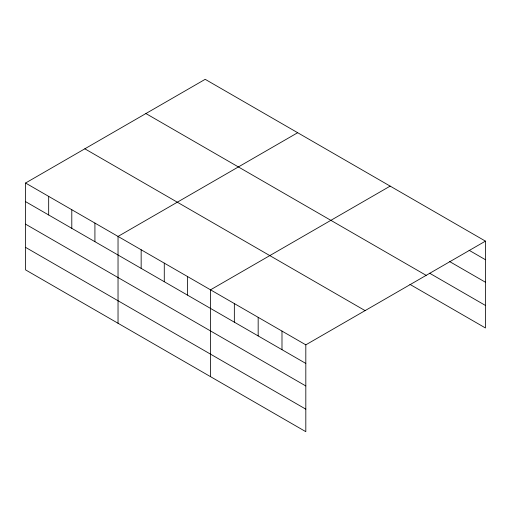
<?xml version="1.0" encoding="UTF-8"?>
<svg xmlns="http://www.w3.org/2000/svg" width="511" height="511" viewBox="0 0 511 511"><rect width="100%" height="100%" fill="white"/><g stroke="black" fill="none" stroke-linecap="round" stroke-linejoin="round"><path stroke-width="0.77" d="M305.814 385.958L305.814 344.842L25.55 183.027L25.55 269.872L305.814 431.68L305.814 385.958L25.55 224.15M409.899 284.352L485.45 327.973L485.45 241.128L205.186 79.32L25.55 183.027M297.67 132.713L118.035 236.427L118.035 323.271M390.161 186.113L210.526 289.826L210.526 376.664M305.814 344.842L485.45 241.128M469.117 250.294L485.45 259.722M449.373 261.421L485.45 282.244M429.636 273.225L485.45 305.45M145.903 113.544L426.168 275.352M84.832 148.803L365.097 310.618M25.55 201.628L305.814 363.436M25.55 247.35L305.814 409.158M281.989 331.083L281.989 349.684M258.17 317.331L258.17 335.931M234.345 303.579L234.345 322.173M187.403 276.477L187.403 295.071M164.28 263.127L164.28 281.721M141.157 249.777L141.157 268.371M94.918 223.077L94.918 241.677M71.796 209.727L71.796 228.328M48.673 196.377L48.673 214.978"/></g></svg>
